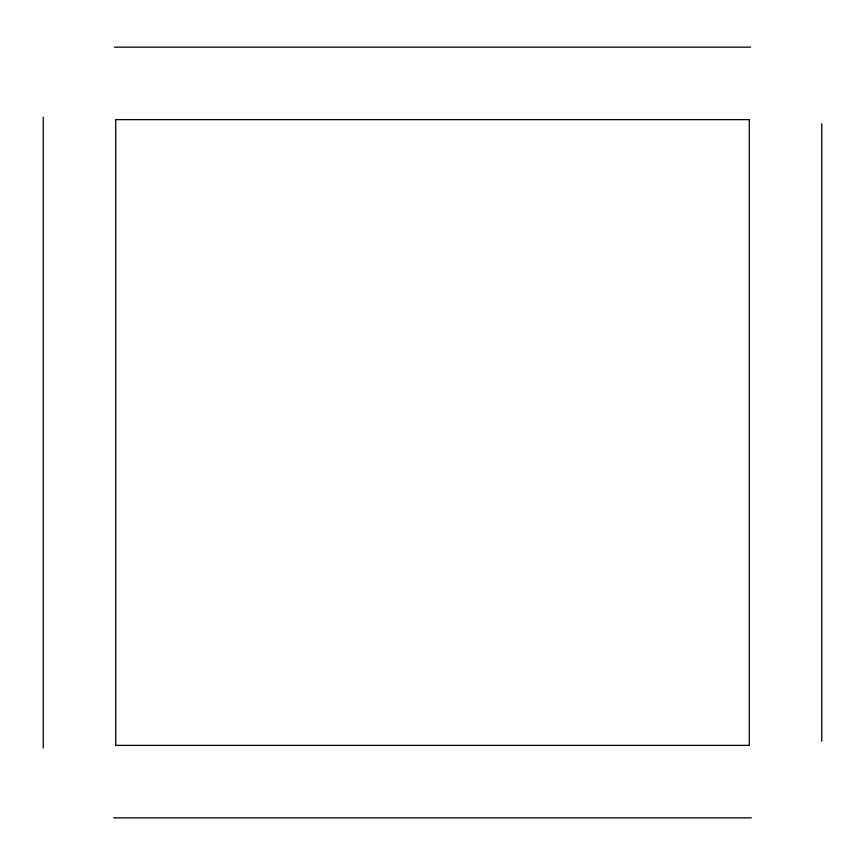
<?xml version="1.0" encoding="UTF-8"?>
<svg xmlns="http://www.w3.org/2000/svg" width="865" height="865" viewBox="0 0 865 865"><rect width="100%" height="100%" fill="white"/><g stroke="black" fill="none" stroke-linecap="round" stroke-linejoin="round"><path stroke-width="1.3" d="M114.418 47.164L750.582 47.164M113.65 817.836L751.35 817.836M821.75 123.771L821.75 741.229M43.25 117.056L43.25 747.944M749.295 119.619L115.705 119.619L115.705 745.381L749.295 745.381L749.295 119.619"/></g></svg>
